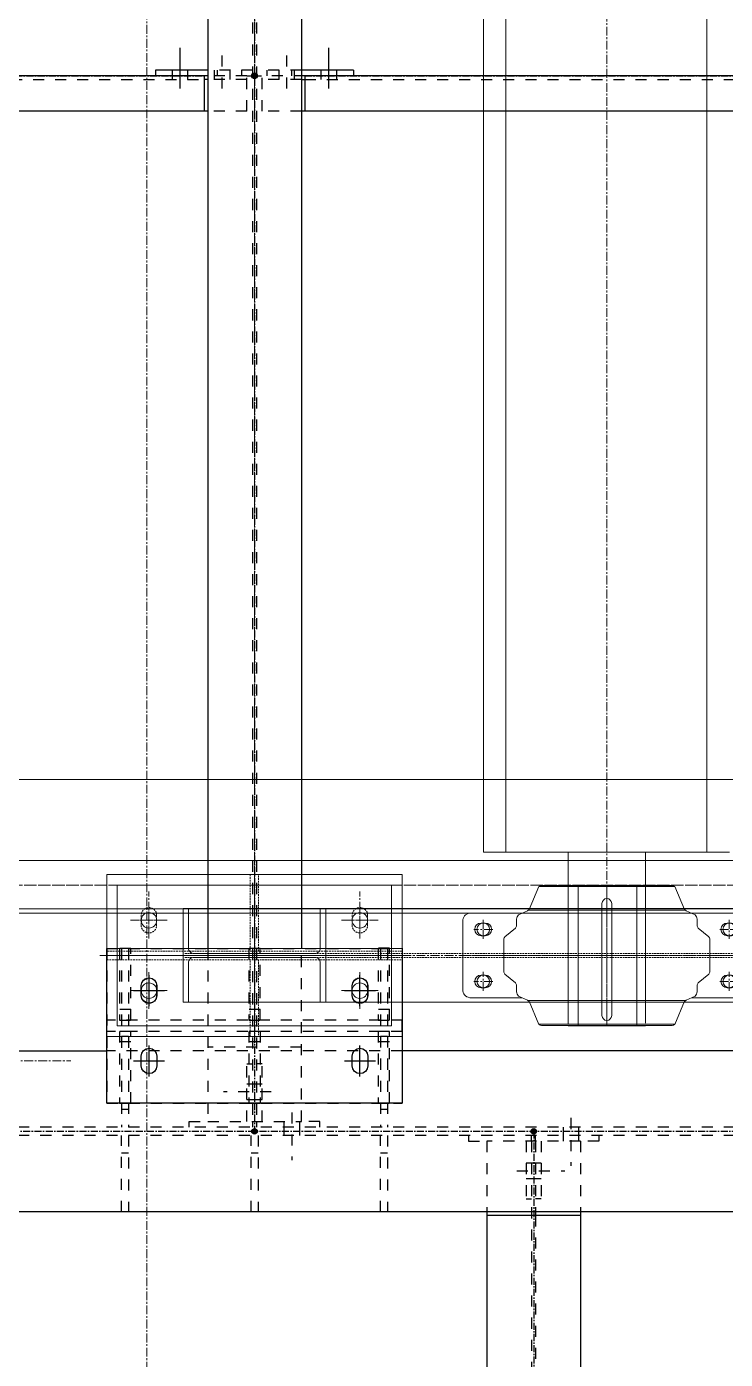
# Model space of a CAD drawing. Header units: inches. Extents: x 209270 to 234360, y -180214 to -150194.
# Drawn here: x 222891 to 223884, y -163488 to -161594 of the extents above; entities that cross this region are included whole.
import ezdxf

# ---------------------------------------------------------------- set-up
doc = ezdxf.new("R2010")
doc.units = ezdxf.units.IN
doc.header["$LTSCALE"] = 10
doc.header["$MEASUREMENT"] = 0
for name, pattern in [('CENTER', [2, 1.25, -0.25, 0.25, -0.25]), ('DXK_LINE_DOT2', [3.9198, 1.9599, -1.9599]), ('HIDDEN', [0.375, 0.25, -0.125])]:
    doc.linetypes.add(name, pattern=pattern)
doc.layers.get('0').update_dxf_attribs({"color": 1})
for name, color, linetype in [('_BLUE_0', 5, 'Continuous'), ('_BLUE_1', 5, 'Continuous'), ('_BLUE_2', 5, 'Continuous'), ('_BLUE_4', 5, 'Continuous')]:
    doc.layers.add(name, color=color, linetype=linetype)
for name, color, linetype, lineweight in [('adani logo', 1, 'Continuous', 15), ('All Bought', 1, 'Continuous', 9), ('Belt', 1, 'Continuous', 9), ('CEN', 1, 'CENTER', 9), ('DIM', 1, 'Continuous', 13), ('HIDDDEN', 1, 'HIDDEN', 9), ('HIDDEN', 1, 'HIDDEN', 9), ('MAIN OBJECT', 1, 'Continuous', 18), ('OBJECT', 1, 'Continuous', 18), ('STR25', 1, 'Continuous', 5)]:
    doc.layers.add(name, color=color, linetype=linetype, lineweight=lineweight)

# ---------------------------------------------------------------- blocks, each defined once
blk = doc.blocks.new('A$Ccd523e08')
at = {"layer": 'CEN'}
blk.add_line((-55.5, -1500, 4.7), (-2941.9, -1500, 4.7), dxfattribs=at)
blk = doc.blocks.new('A$C1f4f58bd')
at = {"layer": 'CEN'}
blk.add_lwpolyline([(1100, 2200), (5000, 2200), (5000, -2700), (1100, -2700)], close=True, dxfattribs=at)
blk = doc.blocks.new('A$C439c46b0')
at = {"layer": 'CEN'}
for p, q in [((0, 124.8), (0, -124.8)), ((-150, 30), (-150, 70)), ((150, 70), (150, 30)), ((-176.1, 50), (-123.9, 50)), ((123.9, 50), (176.1, 50)), ((-219.8, 0), (219.8, 0)), ((-150, -70), (-150, -30)), ((150, -30), (150, -70)), ((-123.9, -50), (-176.1, -50)), ((176.1, -50), (123.9, -50))]:
    blk.add_line(p, q, dxfattribs=at)
at = {"layer": 'MAIN OBJECT', "elevation": -528}
blk.add_lwpolyline([(-195, 100), (195, 100), (195, -100), (-195, -100)], close=True, dxfattribs=at)
at = {"layer": 'MAIN OBJECT'}
for centre in [(-150, 50, -1074.4), (150, 50, -1074.4), (-150, -50, -1074.4), (150, -50, -1074.4)]:
    blk.add_circle(centre, 11, dxfattribs=at)
blk = doc.blocks.new('A$C4ed3ba51')
at = {"layer": 'CEN'}
for p, q in [((0, 115), (0, -115)), ((-150, 23.9), (-150, 91.1)), ((150, 23.9), (150, 91.1)), ((-130, 50), (-170, 50)), ((130, 50), (170, 50)), ((-210, 0), (210, 0)), ((-150, -23.9), (-150, -76.1)), ((150, -23.9), (150, -76.1)), ((-130, -50), (-170, -50)), ((130, -50), (170, -50))]:
    blk.add_line(p, q, dxfattribs=at)
at = {"layer": 'HIDDDEN'}
for points in [[(6, 6), (6, 115), (-6, 115), (-6, 6)], [(6, -6), (6, -115), (-6, -115), (-6, -6)]]:
    blk.add_lwpolyline(points, dxfattribs=at)
blk.add_lwpolyline([(-210, -6), (210, -6), (210, 6), (-210, 6)], close=True, dxfattribs=at)
at = {"layer": 'HIDDEN', "elevation": -528}
for points in [[(-139, 57, 1), (-161, 57), (-161, 43, 1), (-139, 43)], [(139, 57, -1), (161, 57), (161, 43, -1), (139, 43)], [(-139, -57, -1), (-161, -57), (-161, -43, -1), (-139, -43)], [(139, -57, 1), (161, -57), (161, -43, 1), (139, -43)]]:
    blk.add_lwpolyline(points, format="xyb", close=True, dxfattribs=at)
at = {"layer": 'MAIN OBJECT'}
blk.add_lwpolyline([(-101.5, 66.5), (-93.7, 66.5), (-93.7, 10.4, 0.414214), (-86.1, 2.8), (86.1, 2.8, 0.414214), (93.7, 10.4), (93.7, 66.5), (101.5, 66.5), (101.5, -66.5), (93.7, -66.5), (93.7, -66.5), (93.7, -10.4, 0.414214), (86.1, -2.8), (-86.1, -2.8, 0.414214), (-93.7, -10.4), (-93.7, -66.5), (-93.7, -66.5), (-101.5, -66.5)], format="xyb", close=True, dxfattribs=at)
at = {"layer": 'STR25', "elevation": -528}
blk.add_lwpolyline([(-210, 115), (210, 115), (210, -115), (-210, -115)], close=True, dxfattribs=at)
at = {"layer": 'adani logo'}
blk.add_blockref('A$C439c46b0', (0, 0), dxfattribs=at)
blk = doc.blocks.new('A$Cee1ce5ad')
at = {"layer": 'All Bought'}
for p, q in [((-110.6, 65.2), (-96.5, 98)), ((-96.6, 97.8), (96.6, 97.8)), ((-92.9, 99.5), (92.9, 99.5)), ((110.6, 65.2), (96.5, 98)), ((-6.9, 85.4), (-6.9, -73.9)), ((6.9, 85.4), (6.9, -73.9)), ((-195, 60), (-120.6, 60)), ((-125.4, 57.7), (-113, 63.5)), ((-111.9, 64.2), (111.9, 64.2)), ((125.4, 57.7), (113, 63.5)), ((120.6, 60), (195, 60)), ((-205, 48.3), (-205, -48.3)), ((-144.9, 26.5), (-130.1, 38.9)), ((-128.3, 51.5), (-128.3, 42.7)), ((128.3, 51.5), (128.3, 42.7)), ((144.9, 26.5), (130.1, 38.9)), ((205, 48.3), (205, -48.3)), ((-146.7, 22.7), (-146.7, -22.7)), ((146.7, 22.7), (146.7, -22.7)), ((-144.9, -26.5), (-130.1, -38.9)), ((144.9, -26.5), (130.1, -38.9)), ((-128.3, -51.5), (-128.3, -42.7)), ((128.3, -51.5), (128.3, -42.7)), ((-195, -60), (-120.6, -60)), ((-125.4, -57.7), (-113, -63.5)), ((-111.9, -64.2), (111.9, -64.2)), ((-110.6, -65.2), (-96.5, -98)), ((110.6, -65.2), (96.5, -98)), ((125.4, -57.7), (113, -63.5)), ((120.6, -60), (195, -60)), ((-96.6, -97.8), (96.6, -97.8)), ((-92.9, -99.5), (92.9, -99.5))]:
    blk.add_line(p, q, dxfattribs=at)
at = {"layer": 'All Bought', "ltscale": 50}
for p, q in [((-42.5, 99.5), (-42.5, -99.5)), ((40.8, 99.5), (40.8, -99.5))]:
    blk.add_line(p, q, dxfattribs=at)
at = {"layer": 'All Bought'}
for points in [[(-171.2, 28, 1), (-171.2, 46), (-177.2, 46, 1), (-177.2, 28)], [(178.8, 28, 1), (178.8, 46), (172.8, 46, 1), (172.8, 28)], [(-171.2, -46, 1), (-171.2, -28), (-177.2, -28, 1), (-177.2, -46)], [(178.8, -46, 1), (178.8, -28), (172.8, -28, 1), (172.8, -46)]]:
    blk.add_lwpolyline(points, format="xyb", close=True, dxfattribs=at)
for centre, radius, start, end in [((-92.9, 94.5), 5, 90, 135), ((92.9, 94.5), 5, 45, 90), ((0, 85.4), 6.9, 0, 180), ((-193.5, 48.6), 11.5, 97.6625, 181.1349), ((-120.5, 51.7), 7.85, 129.2243, 180.8268), ((-116.5, 71.1), 8.33, 295, 315), ((116.5, 71.1), 8.33, 225, 245), ((120.5, 51.7), 7.85, 359.1732, 50.7757), ((193.5, 48.6), 11.5, 358.8651, 82.3375), ((-133.3, 42.7), 5, 310, 0), ((133.3, 42.7), 5, 180, 230), ((-141.7, 22.7), 5, 130, 180), ((141.7, 22.7), 5, 0, 50), ((-141.7, -22.7), 5, 180, 230), ((141.7, -22.7), 5, 310, 0), ((-193.5, -48.6), 11.5, 178.8651, 262.3375), ((-133.3, -42.7), 5, 0, 50), ((-120.5, -51.7), 7.85, 179.1732, 230.7757), ((120.5, -51.7), 7.85, 309.2243, 0.8268), ((133.3, -42.7), 5, 130, 180), ((193.5, -48.6), 11.5, 277.6625, 1.1349), ((-116.5, -71.1), 8.33, 45, 65), ((0, -73.9), 6.9, 180, 0), ((116.5, -71.1), 8.33, 115, 135), ((-92.9, -94.5), 5, 225, 270), ((92.9, -94.5), 5, 270, 315)]:
    blk.add_arc(centre, radius, start, end, dxfattribs=at)
at = {"layer": 'CEN'}
for p, q in [((0, 99.5), (0, -99.5)), ((-174.2, 50.5), (-174.2, 23.5)), ((175.8, 50.5), (175.8, 23.5)), ((-160.7, 37), (-187.7, 37)), ((162.3, 37), (189.3, 37)), ((-205, 0), (205, 0)), ((-160.7, -37), (-187.7, -37)), ((-174.2, -50.5), (-174.2, -23.5)), ((162.3, -37), (189.3, -37)), ((175.8, -50.5), (175.8, -23.5))]:
    blk.add_line(p, q, dxfattribs=at)
blk = doc.blocks.new('RTR')
at = {"layer": 'All Bought'}
for p, q in [((-83582.6, -1561763), (-83582.6, -1564163)), ((-83550.6, -1561763), (-83550.6, -1564163)), ((-83264.6, -1561763), (-83264.6, -1564163)), ((-83582.6, -1564163), (-83232.6, -1564163)), ((-83462, -1564406.5, 702228385.8), (-83462, -1564163)), ((-83352, -1564406.4, 702228385.8), (-83352, -1564162.9)), ((-83462, -1564410, 7412901051.7), (-83352, -1564410, 7412901051.7))]:
    blk.add_line(p, q, dxfattribs=at)
at = {"layer": 'CEN'}
for p, q in [((-83407, -1561510.1), (-83407, -1564406.4)), ((-83908.2, -1564415.8), (-83908.2, -1561663.2)), ((-83569.3, -1564273, 3956186986.7), (-83596.3, -1564273, 3956186986.7)), ((-83582.8, -1564286.5, 3956186986.7), (-83582.8, -1564259.5, 3956186986.7)), ((-83219.3, -1564273, 3956186986.7), (-83246.3, -1564273, 3956186986.7)), ((-82885.2, -1564310, 4202462826.4), (-84008.2, -1564310, 10666859653.8)), ((-83462, -1564310, 7412901051.7), (-83352, -1564310, 7412901051.7)), ((-83582.8, -1564360.5, 3956186986.7), (-83582.8, -1564333.5, 3956186986.7)), ((-83569.3, -1564347, 3956186986.7), (-83596.3, -1564347, 3956186986.7)), ((-83219.3, -1564347, 3956186986.7), (-83246.3, -1564347, 3956186986.7))]:
    blk.add_line(p, q, dxfattribs=at)
at = {"layer": 'HIDDDEN'}
for p, q in [((-82808.2, -1564307, 10666859653.8), (-84008.2, -1564307, 10666859653.8)), ((-82808.2, -1564313, 10666859653.8), (-84008.2, -1564313, 10666859653.8))]:
    blk.add_line(p, q, dxfattribs=at)
at = {"layer": 'MAIN OBJECT'}
for centre in [(-83582.8, -1564273, 3956186986.7), (-83232.8, -1564273, 3956186986.7), (-83582.8, -1564347, 3956186986.7), (-83232.8, -1564347, 3956186986.7)]:
    blk.add_circle(centre, 9, dxfattribs=at)
at = {"layer": 'OBJECT'}
for p, q in [((-82808.2, -1564243.5, 10666859653.8), (-84008.2, -1564243.5, 10666859653.8)), ((-82808.2, -1564376.5, 10666859653.8), (-84008.2, -1564376.5, 10666859653.8))]:
    blk.add_line(p, q, dxfattribs=at)
at = {"rotation": 359.9999103000868}
blk.add_blockref('A$C4ed3ba51', (-83908.2, -1564310, 8882565593.7), dxfattribs=at)
at = {"layer": 'MAIN OBJECT', "rotation": 179.9999551500434}
blk.add_blockref('A$Cee1ce5ad', (-83407, -1564310, 7412901051.7), dxfattribs=at)
blk = doc.blocks.new('MECH_DRAWING')
at = {"layer": 'Belt'}
blk.add_line((232519.4, -162663.7, 0), (219599.9, -162663.7, 0), dxfattribs=at)
at = {"layer": 'CEN'}
for p, q in [((220972.4, -162813.7), (228896, -162813.7)), ((232519.7, -162813.7), (221148.1, -162813.7))]:
    blk.add_line(p, q, dxfattribs=at)
at = {"layer": 'HIDDEN'}
for p, q in [((220972.4, -162847.6, 8793052905.5), (228896, -162847.6, 8793052905.5)), ((232519.8, -162847.6, 7050750846.7), (221148.1, -162847.6, 7050750846.7))]:
    blk.add_line(p, q, dxfattribs=at)
at = {"layer": 'MAIN OBJECT'}
for p, q in [((220972.4, -162778.7), (228896, -162778.7)), ((232519.6, -162778.7), (221148.1, -162778.7)), ((220972.4, -162853.7), (228896, -162853.7)), ((232519.8, -162853.7), (221148.1, -162853.7))]:
    blk.add_line(p, q, dxfattribs=at)
at = {"layer": 'DIM'}
blk.add_blockref('A$C1f4f58bd', (221961.9, -161563.7, -450449365.8), dxfattribs=at)
at = {"layer": 'DIM', "xscale": -1}
blk.add_blockref('A$Ccd523e08', (220011.9, -161563.7, 0.8), dxfattribs=at)
at = {"layer": 'MAIN OBJECT'}
blk.add_blockref('RTR', (307122.9, 1401396.3, -8882565064.9), dxfattribs=at)
blk = doc.blocks.new('Part-116860372-116563 - 114867')
at = {"layer": '_BLUE_1', "linetype": 'DXK_LINE_DOT2'}
for p, q in [((17591.8, 15518.4), (17066.8, 15518.3)), ((17066.8, 15498.3), (17066.8, 15518.3)), ((17591.8, 15498.4), (17591.8, 15518.4)), ((17591.8, 15498.4), (17066.8, 15498.3))]:
    blk.add_line(p, q, dxfattribs=at)
blk = doc.blocks.new('Part-116860372-116571 - 114867')
at = {"layer": '_BLUE_1', "linetype": 'DXK_LINE_DOT2'}
for p, q in [((17569.3, 15498.4), (17549.3, 15498.4)), ((17549.3, 15498.4), (17549.3, 15370.8)), ((17569.3, 15370.8), (17569.3, 15498.4)), ((17569.3, 15479.6), (17549.3, 15479.6)), ((17549.3, 15370.8), (17569.3, 15370.8))]:
    blk.add_line(p, q, dxfattribs=at)
blk = doc.blocks.new('Part-116860372-116603 - 114867')
at = {"layer": '_BLUE_1', "linetype": 'DXK_LINE_DOT2'}
for p, q in [((17553.1, 15645.9), (17553.1, 15328.3)), ((17553.1, 15645.9), (17565.6, 15645.9)), ((17553.1, 15645.8), (17565.6, 15645.8)), ((17565.6, 15645.9), (17565.6, 15328.3)), ((17565.6, 15489), (17553.1, 15489)), ((17565.6, 15359.5), (17553.1, 15359.5))]:
    blk.add_line(p, q, dxfattribs=at)
blk = doc.blocks.new('Part-116860372-114981 - 114867')
at = {"layer": '_BLUE_1', "linetype": 'DXK_LINE_DOT2'}
for p, q in [((17591.8, 15464), (17066.8, 15464)), ((20025.6, 15328.3), (9338.1, 15328.3)), ((20025.6, 15313.4), (9338.1, 15313.4)), ((20184.3, 15177.7), (14135.7, 15177.7))]:
    blk.add_line(p, q, dxfattribs=at)
at = {"layer": '_BLUE_2', "linetype": 'Continuous'}
for p, q in [((9338.1, 15464), (17066.8, 15464)), ((18316.8, 15464), (17591.8, 15464)), ((20044.3, 15177.7), (9338.1, 15177.7))]:
    blk.add_line(p, q, dxfattribs=at)
at = {"layer": '_BLUE_4', "linetype": 'CENTER'}
blk.add_line((9338.1, 15320.8), (20200.6, 15320.8), dxfattribs=at)
blk = doc.blocks.new('Bolt-116860372-115288 - 114867')
at = {"layer": '_BLUE_1', "linetype": 'DXK_LINE_DOT2'}
for p, q in [((17891.6, 15344.5), (17891.6, 15259.5)), ((17877.9, 15328.3), (17877.9, 15313.4)), ((17905.4, 15328.3), (17905.4, 15313.4)), ((17877.9, 15313.4), (17877.9, 15303.4)), ((17905.4, 15313.4), (17905.4, 15303.4))]:
    blk.add_line(p, q, dxfattribs=at)
blk = doc.blocks.new('Part-116860372-114988 - 114867')
at = {"layer": '_BLUE_4', "linetype": 'Continuous'}
blk.add_hatch(color=256, dxfattribs=at).paths.add_polyline_path([(17329.3, 15315.8, -1), (17329.3, 15325.8, -1)])
at = {"layer": '_BLUE_1', "linetype": 'DXK_LINE_DOT2'}
for p, q in [((17325.8, 19054.6), (17325.8, 15338.3)), ((17332.9, 19054.6), (17332.9, 15338.3)), ((17246.1, 15645.8), (17246.1, 15338.3)), ((17412.6, 15338.3), (17412.6, 15645.8)), ((17412.6, 15470.2), (17246.1, 15470.2)), ((17246.1, 15338.3), (17412.6, 15338.3))]:
    blk.add_line(p, q, dxfattribs=at)
at = {"layer": '_BLUE_2', "linetype": 'Continuous'}
for p, q in [((17246.1, 18745.8), (17246.1, 15645.8)), ((17412.6, 18745.8), (17412.6, 15645.8))]:
    blk.add_line(p, q, dxfattribs=at)
at = {"layer": '_BLUE_4', "linetype": 'CENTER'}
blk.add_line((17329.3, 19070.8), (17329.3, 15320.8), dxfattribs=at)
at = {"layer": '_BLUE_4', "linetype": 'Continuous'}
blk.add_circle((17329.3, 15320.8), 5, dxfattribs=at)
blk = doc.blocks.new('Part-116860372-114996 - 114867')
at = {"layer": '_BLUE_4', "linetype": 'Continuous'}
blk.add_hatch(color=256, dxfattribs=at).paths.add_polyline_path([(17825.6, 15315.8, -1), (17825.6, 15325.8, -1)])
at = {"layer": '_BLUE_1', "linetype": 'DXK_LINE_DOT2'}
for p, q in [((17742.3, 15303.4), (17742.3, 15177.7)), ((17908.8, 15303.4), (17742.3, 15303.4)), ((17822, 15303.4), (17822, 13817.3)), ((17829.1, 15303.4), (17829.1, 15177.7)), ((17908.8, 15303.4), (17908.8, 15177.7)), ((17829.1, 15171.5), (17829.1, 12695.8))]:
    blk.add_line(p, q, dxfattribs=at)
at = {"layer": '_BLUE_2', "linetype": 'Continuous'}
for p, q in [((17742.3, 15177.7), (17742.3, 12689.6)), ((17822, 15177.7), (17822, 15171.5)), ((17829.1, 15177.7), (17829.1, 15171.5)), ((17908.8, 15177.7), (17908.8, 12689.6)), ((17908.8, 15171.5), (17742.3, 15171.5))]:
    blk.add_line(p, q, dxfattribs=at)
at = {"layer": '_BLUE_4', "linetype": 'CENTER'}
blk.add_line((17825.6, 15320.8), (17825.6, 12570.8), dxfattribs=at)
at = {"layer": '_BLUE_4', "linetype": 'Continuous'}
blk.add_circle((17825.6, 15320.8), 5, dxfattribs=at)
blk = doc.blocks.new('Part-116860372-115034 - 114867')
at = {"layer": '_BLUE_4', "linetype": 'Continuous'}
for points in [[(16454.3, 17190.8, -1), (16454.3, 17200.8, -1)], [(17329.3, 17190.8, -1), (17329.3, 17200.8, -1)]]:
    blk.add_hatch(color=256, dxfattribs=at).paths.add_polyline_path(points)
at = {"layer": '_BLUE_1', "linetype": 'DXK_LINE_DOT2'}
for p, q in [((16467.9, 17133.3), (16467.9, 17195.8)), ((16543.8, 17195.8), (16467.9, 17195.8)), ((16537.6, 17189.6), (16467.9, 17189.6)), ((16543.8, 17189.6), (17239.8, 17189.6)), ((17315.8, 17195.8), (17239.8, 17195.8)), ((17315.8, 17189.6), (17246.1, 17189.6)), ((17315.8, 17133.3), (17315.8, 17195.8)), ((16537.6, 17133.3), (16467.9, 17133.3)), ((17315.8, 17133.3), (17246.1, 17133.3))]:
    blk.add_line(p, q, dxfattribs=at)
at = {"layer": '_BLUE_2', "linetype": 'Continuous'}
for p, q in [((16537.6, 17189.6), (16543.8, 17189.6)), ((17239.8, 17195.8), (16543.8, 17195.8)), ((16543.8, 17195.8), (16543.8, 17133.3)), ((17239.8, 17195.8), (17239.8, 17133.3)), ((17246.1, 17189.6), (17239.8, 17189.6)), ((17246.1, 17133.3), (16537.6, 17133.3))]:
    blk.add_line(p, q, dxfattribs=at)
at = {"layer": '_BLUE_4', "linetype": 'CENTER'}
for p, q in [((16454.3, 17195.8), (16467.9, 17195.8)), ((16543.8, 17195.8), (17239.8, 17195.8)), ((17315.8, 17195.8), (17329.3, 17195.8))]:
    blk.add_line(p, q, dxfattribs=at)
at = {"layer": '_BLUE_4', "linetype": 'Continuous'}
for centre in [(16454.3, 17195.8), (17329.3, 17195.8)]:
    blk.add_circle(centre, 5, dxfattribs=at)
blk = doc.blocks.new('Part-116860372-115035 - 114867')
at = {"layer": '_BLUE_4', "linetype": 'Continuous'}
for points in [[(17329.3, 17190.8, -1), (17329.3, 17200.8, -1)], [(18579.3, 17190.8, -1), (18579.3, 17200.8, -1)]]:
    blk.add_hatch(color=256, dxfattribs=at).paths.add_polyline_path(points)
at = {"layer": '_BLUE_1', "linetype": 'DXK_LINE_DOT2'}
for p, q in [((17342.9, 17133.3), (17342.9, 17195.8)), ((17418.8, 17195.8), (17342.9, 17195.8)), ((17412.6, 17189.6), (17342.9, 17189.6)), ((17418.8, 17189.6), (18489.8, 17189.6)), ((18565.8, 17195.8), (18489.8, 17195.8)), ((18565.8, 17189.6), (18496.1, 17189.6)), ((18565.8, 17133.3), (18565.8, 17195.8)), ((17412.6, 17133.3), (17342.9, 17133.3)), ((18565.8, 17133.3), (18496.1, 17133.3))]:
    blk.add_line(p, q, dxfattribs=at)
at = {"layer": '_BLUE_2', "linetype": 'Continuous'}
for p, q in [((17412.6, 17189.6), (17418.8, 17189.6)), ((18489.8, 17195.8), (17418.8, 17195.8)), ((17418.8, 17195.8), (17418.8, 17133.3)), ((18489.8, 17195.8), (18489.8, 17133.3)), ((18496.1, 17189.6), (18489.8, 17189.6)), ((18496.1, 17133.3), (17412.6, 17133.3))]:
    blk.add_line(p, q, dxfattribs=at)
at = {"layer": '_BLUE_4', "linetype": 'CENTER'}
for p, q in [((17329.3, 17195.8), (17342.9, 17195.8)), ((17418.8, 17195.8), (18489.8, 17195.8)), ((18565.8, 17195.8), (18579.3, 17195.8))]:
    blk.add_line(p, q, dxfattribs=at)
at = {"layer": '_BLUE_4', "linetype": 'Continuous'}
for centre in [(17329.3, 17195.8), (18579.3, 17195.8)]:
    blk.add_circle(centre, 5, dxfattribs=at)
blk = doc.blocks.new('Part-116860372-115207 - 114867')
at = {"layer": '_BLUE_1', "linetype": 'DXK_LINE_DOT2'}
for p, q in [((17709.5, 15313.4), (17709.5, 15303.4)), ((17709.5, 15303.4), (17742.3, 15303.4)), ((17812, 15303.4), (17812, 15200.9)), ((17822, 15303.4), (17822, 15313.4)), ((17812, 15200.9), (17822, 15200.9))]:
    blk.add_line(p, q, dxfattribs=at)
blk = doc.blocks.new('Part-116860372-115206 - 114867')
at = {"layer": '_BLUE_1', "linetype": 'DXK_LINE_DOT2'}
for p, q in [((17829.1, 15303.4), (17829.1, 15313.4)), ((17839.1, 15303.4), (17839.1, 15200.9)), ((17941.6, 15303.4), (17908.8, 15303.4)), ((17941.6, 15313.4), (17941.6, 15303.4)), ((17839.1, 15200.9), (17829.1, 15200.9))]:
    blk.add_line(p, q, dxfattribs=at)
blk = doc.blocks.new('Bolt-116860372-115208 - 114867')
at = {"layer": '_BLUE_1', "linetype": 'DXK_LINE_DOT2'}
for p, q in [((17795.8, 15250.9), (17880.8, 15250.9)), ((17812, 15264.6), (17822, 15264.6)), ((17822, 15264.6), (17829.1, 15264.6)), ((17829.1, 15264.6), (17839.1, 15264.6)), ((17812, 15237.1), (17822, 15237.1)), ((17822, 15237.1), (17829.1, 15237.1)), ((17829.1, 15237.1), (17839.1, 15237.1))]:
    blk.add_line(p, q, dxfattribs=at)
blk = doc.blocks.new('Part-116860372-116567 - 114867')
at = {"layer": '_BLUE_1', "linetype": 'DXK_LINE_DOT2'}
for p, q in [((17109.3, 15498.3), (17089.3, 15498.3)), ((17089.3, 15498.3), (17089.3, 15370.8)), ((17109.3, 15370.8), (17109.3, 15498.3)), ((17109.3, 15479.6), (17089.3, 15479.6)), ((17089.3, 15370.8), (17109.3, 15370.8))]:
    blk.add_line(p, q, dxfattribs=at)
blk = doc.blocks.new('Part-116860372-116569 - 114867')
at = {"layer": '_BLUE_1', "linetype": 'DXK_LINE_DOT2'}
for p, q in [((17339.3, 15498.3), (17319.3, 15498.3)), ((17319.3, 15498.3), (17319.3, 15370.8)), ((17339.3, 15498.3), (17339.3, 15370.8)), ((17339.3, 15479.6), (17319.3, 15479.6))]:
    blk.add_line(p, q, dxfattribs=at)
at = {"layer": '_BLUE_2', "linetype": 'Continuous'}
for p, q in [((17319.3, 15370.8), (17319.3, 15370.8)), ((17319.3, 15370.8), (17339.3, 15370.8)), ((17339.3, 15370.8), (17339.3, 15370.8))]:
    blk.add_line(p, q, dxfattribs=at)
blk = doc.blocks.new('Part-116860372-115268 - 114867')
at = {"layer": '_BLUE_1', "linetype": 'DXK_LINE_DOT2'}
for p, q in [((17315.8, 15338.3), (17315.8, 15440.8)), ((17315.8, 15440.8), (17325.8, 15440.8)), ((17213.3, 15328.3), (17213.3, 15338.3)), ((17213.3, 15338.3), (17246.1, 15338.3)), ((17325.8, 15338.3), (17325.8, 15328.3))]:
    blk.add_line(p, q, dxfattribs=at)
blk = doc.blocks.new('Part-116860372-115269 - 114867')
at = {"layer": '_BLUE_1', "linetype": 'DXK_LINE_DOT2'}
for p, q in [((17342.9, 15440.8), (17332.9, 15440.8)), ((17342.9, 15338.3), (17342.9, 15440.8)), ((17332.9, 15338.3), (17332.9, 15328.3)), ((17445.4, 15338.3), (17412.6, 15338.3)), ((17445.4, 15328.3), (17445.4, 15338.3))]:
    blk.add_line(p, q, dxfattribs=at)
blk = doc.blocks.new('Bolt-116860372-115270 - 114867')
at = {"layer": '_BLUE_1', "linetype": 'DXK_LINE_DOT2'}
for p, q in [((17359.1, 15390.8), (17274.1, 15390.8)), ((17325.8, 15404.5), (17315.8, 15404.5)), ((17332.9, 15404.5), (17325.8, 15404.5)), ((17342.9, 15404.5), (17332.9, 15404.5)), ((17325.8, 15377), (17315.8, 15377)), ((17332.9, 15377), (17325.8, 15377)), ((17342.9, 15377), (17332.9, 15377))]:
    blk.add_line(p, q, dxfattribs=at)
blk = doc.blocks.new('Part-116860372-116566 - 114867')
at = {"layer": '_BLUE_1', "linetype": 'DXK_LINE_DOT2'}
for p, q in [((17066.8, 15645.8), (17591.8, 15645.9)), ((17066.8, 15645.8), (17066.8, 15370.8)), ((17591.8, 15645.9), (17591.8, 15370.9)), ((17066.8, 15370.8), (17591.8, 15370.9))]:
    blk.add_line(p, q, dxfattribs=at)
blk = doc.blocks.new('Part-116860372-116564 - 114867')
at = {"layer": '_BLUE_2', "linetype": 'Continuous'}
for p, q in [((17066.8, 15645.8), (17591.8, 15645.9)), ((17066.8, 15370.8), (17066.8, 15645.8)), ((17591.8, 15645.9), (17591.8, 15370.9)), ((17591.8, 15370.9), (17066.8, 15370.8))]:
    blk.add_line(p, q, dxfattribs=at)
blk = doc.blocks.new('Part-116860372-116606 - 114867')
at = {"layer": '_BLUE_1', "linetype": 'DXK_LINE_DOT2'}
for p, q in [((17093.1, 15645.8), (17093.1, 15328.3)), ((17105.6, 15645.8), (17093.1, 15645.8)), ((17105.6, 15645.8), (17105.6, 15328.3)), ((17105.6, 15489), (17093.1, 15489)), ((17105.6, 15359.5), (17093.1, 15359.5))]:
    blk.add_line(p, q, dxfattribs=at)
blk = doc.blocks.new('Bolt-116860372-115441 - 114867')
at = {"layer": '_BLUE_1', "linetype": 'DXK_LINE_DOT2'}
for p, q in [((17395.4, 15354.5), (17395.4, 15269.5)), ((17381.6, 15338.3), (17381.6, 15328.3)), ((17381.6, 15328.3), (17381.6, 15313.4)), ((17409.1, 15338.3), (17409.1, 15328.3)), ((17409.1, 15328.3), (17409.1, 15313.4))]:
    blk.add_line(p, q, dxfattribs=at)
blk = doc.blocks.new('Part-116860372-115625 - 114867')
at = {"layer": '_BLUE_1', "linetype": 'DXK_LINE_DOT2'}
for p, q in [((17412.6, 17205.8), (17332.9, 17205.8)), ((17351.6, 17195.8), (17351.6, 17205.8)), ((17395.4, 17195.8), (17395.4, 17205.8))]:
    blk.add_line(p, q, dxfattribs=at)
at = {"layer": '_BLUE_2', "linetype": 'Continuous'}
for p, q in [((17505.4, 17205.8), (17412.6, 17205.8)), ((17418.8, 17195.8), (17412.6, 17195.8)), ((17505.4, 17205.8), (17505.4, 17195.8))]:
    blk.add_line(p, q, dxfattribs=at)
blk = doc.blocks.new('Bolt-116860372-115626 - 114867')
at = {"layer": '_BLUE_1', "linetype": 'DXK_LINE_DOT2'}
for p, q in [((17386.6, 17173.3), (17386.6, 17245.8)), ((17372.9, 17195.8), (17372.9, 17205.8)), ((17372.9, 17189.6), (17372.9, 17195.8)), ((17400.4, 17195.8), (17400.4, 17205.8)), ((17400.4, 17189.6), (17400.4, 17195.8))]:
    blk.add_line(p, q, dxfattribs=at)
at = {"layer": '_BLUE_2', "linetype": 'Continuous'}
for p, q in [((17461.6, 17173.3), (17461.6, 17245.8)), ((17447.9, 17195.8), (17447.9, 17205.8)), ((17447.9, 17189.6), (17447.9, 17195.8)), ((17475.4, 17195.8), (17475.4, 17205.8)), ((17475.4, 17189.6), (17475.4, 17195.8))]:
    blk.add_line(p, q, dxfattribs=at)
blk = doc.blocks.new('Part-116860372-115637 - 114867')
at = {"layer": '_BLUE_1', "linetype": 'DXK_LINE_DOT2'}
for p, q in [((17325.8, 17205.8), (17246.1, 17205.8)), ((17263.3, 17195.8), (17263.3, 17205.8)), ((17307, 17195.8), (17307, 17205.8))]:
    blk.add_line(p, q, dxfattribs=at)
at = {"layer": '_BLUE_2', "linetype": 'Continuous'}
for p, q in [((17246.1, 17205.8), (17153.3, 17205.8)), ((17153.3, 17205.8), (17153.3, 17195.8)), ((17246.1, 17195.8), (17239.8, 17195.8))]:
    blk.add_line(p, q, dxfattribs=at)
blk = doc.blocks.new('Bolt-116860372-115638 - 114867')
at = {"layer": '_BLUE_1', "linetype": 'DXK_LINE_DOT2'}
for p, q in [((17272, 17173.3), (17272, 17245.8)), ((17258.3, 17195.8), (17258.3, 17205.8)), ((17258.3, 17189.6), (17258.3, 17195.8)), ((17285.8, 17195.8), (17285.8, 17205.8)), ((17285.8, 17189.6), (17285.8, 17195.8))]:
    blk.add_line(p, q, dxfattribs=at)
at = {"layer": '_BLUE_2', "linetype": 'Continuous'}
for p, q in [((17197, 17173.3), (17197, 17245.8)), ((17183.3, 17195.8), (17183.3, 17205.8)), ((17183.3, 17189.6), (17183.3, 17195.8)), ((17210.8, 17195.8), (17210.8, 17205.8)), ((17210.8, 17189.6), (17210.8, 17195.8))]:
    blk.add_line(p, q, dxfattribs=at)
blk = doc.blocks.new('Part-116860372-116568 - 114867')
at = {"layer": '_BLUE_1', "linetype": 'DXK_LINE_DOT2'}
for p, q in [((17319.3, 15645.8), (17319.3, 15518.4)), ((17339.3, 15645.8), (17319.3, 15645.8)), ((17339.3, 15518.4), (17339.3, 15645.8)), ((17339.3, 15537.1), (17319.3, 15537.1)), ((17319.3, 15518.4), (17339.3, 15518.4))]:
    blk.add_line(p, q, dxfattribs=at)
blk = doc.blocks.new('Bolt-116860372-116572 - 114867')
at = {"layer": '_BLUE_2', "linetype": 'Continuous'}
for p, q in [((17128.1, 15579.6), (17129.1, 15584.8)), ((17128.1, 15562.1), (17128.1, 15579.6)), ((17129.1, 15584.8), (17132.1, 15589.3)), ((17132.1, 15589.3), (17136.6, 15592.3)), ((17136.6, 15592.3), (17141.8, 15593.3)), ((17141.8, 15543.3), (17141.8, 15598.3)), ((17141.8, 15593.3), (17141.8, 15593.3)), ((17141.8, 15593.3), (17147.1, 15592.3)), ((17147.1, 15592.3), (17151.6, 15589.3)), ((17151.6, 15589.3), (17154.5, 15584.8)), ((17154.5, 15584.8), (17155.6, 15579.6)), ((17155.6, 15579.6), (17155.6, 15562.1)), ((17503.1, 15579.5), (17504.1, 15584.8)), ((17503.1, 15562), (17503.1, 15579.5)), ((17504.1, 15584.8), (17507.1, 15589.3)), ((17507.1, 15589.3), (17511.6, 15592.2)), ((17511.6, 15592.2), (17516.8, 15593.3)), ((17516.8, 15543.3), (17516.8, 15598.3)), ((17516.8, 15593.3), (17516.8, 15593.3)), ((17516.8, 15593.3), (17522.1, 15592.2)), ((17522.1, 15592.2), (17526.6, 15589.3)), ((17526.6, 15589.3), (17529.5, 15584.8)), ((17529.5, 15584.8), (17530.6, 15579.5)), ((17530.6, 15579.5), (17530.6, 15562)), ((17114.3, 15570.8), (17169.3, 15570.8)), ((17129.1, 15556.8), (17128.1, 15562.1)), ((17132.1, 15552.4), (17129.1, 15556.8)), ((17154.5, 15556.8), (17151.6, 15552.3)), ((17155.6, 15562.1), (17154.5, 15556.8)), ((17489.3, 15570.8), (17544.3, 15570.8)), ((17504.1, 15556.8), (17503.1, 15562)), ((17507.1, 15552.3), (17504.1, 15556.8)), ((17529.5, 15556.8), (17526.6, 15552.3)), ((17530.6, 15562), (17529.5, 15556.8)), ((17136.6, 15549.4), (17132.1, 15552.4)), ((17141.8, 15548.3), (17136.6, 15549.4)), ((17147.1, 15549.4), (17141.8, 15548.3)), ((17141.8, 15548.3), (17141.8, 15548.3)), ((17151.6, 15552.3), (17147.1, 15549.4)), ((17511.6, 15549.3), (17507.1, 15552.3)), ((17516.8, 15548.3), (17511.6, 15549.3)), ((17522.1, 15549.3), (17516.8, 15548.3)), ((17516.8, 15548.3), (17516.8, 15548.3)), ((17526.6, 15552.3), (17522.1, 15549.3)), ((17129.1, 15459.8), (17132.1, 15464.3)), ((17132.1, 15464.3), (17136.6, 15467.3)), ((17136.6, 15467.3), (17141.8, 15468.3)), ((17141.8, 15418.3), (17141.8, 15473.3)), ((17141.8, 15468.3), (17141.8, 15468.3)), ((17141.8, 15468.3), (17147.1, 15467.3)), ((17147.1, 15467.3), (17151.5, 15464.3)), ((17151.5, 15464.3), (17154.5, 15459.8)), ((17504.1, 15459.8), (17507.1, 15464.3)), ((17507.1, 15464.3), (17511.6, 15467.2)), ((17511.6, 15467.2), (17516.8, 15468.3)), ((17516.8, 15418.3), (17516.8, 15473.3)), ((17516.8, 15468.3), (17516.8, 15468.3)), ((17516.8, 15468.3), (17522.1, 15467.2)), ((17522.1, 15467.2), (17526.5, 15464.3)), ((17526.5, 15464.3), (17529.5, 15459.8)), ((17114.3, 15445.8), (17169.3, 15445.8)), ((17128.1, 15454.6), (17129.1, 15459.8)), ((17128.1, 15437.1), (17128.1, 15454.6)), ((17129.1, 15431.8), (17128.1, 15437.1)), ((17154.5, 15459.8), (17155.6, 15454.6)), ((17155.6, 15437.1), (17154.5, 15431.8)), ((17155.6, 15454.6), (17155.6, 15437.1)), ((17489.3, 15445.8), (17544.3, 15445.8)), ((17503.1, 15454.5), (17504.1, 15459.8)), ((17503.1, 15437), (17503.1, 15454.5)), ((17504.1, 15431.8), (17503.1, 15437)), ((17529.5, 15459.8), (17530.6, 15454.5)), ((17530.6, 15437), (17529.5, 15431.8)), ((17530.6, 15454.5), (17530.6, 15437)), ((17132.1, 15427.4), (17129.1, 15431.8)), ((17136.6, 15424.4), (17132.1, 15427.4)), ((17141.8, 15423.3), (17136.6, 15424.4)), ((17147.1, 15424.4), (17141.8, 15423.3)), ((17141.8, 15423.3), (17141.8, 15423.3)), ((17151.5, 15427.3), (17147.1, 15424.4)), ((17154.5, 15431.8), (17151.5, 15427.3)), ((17507.1, 15427.3), (17504.1, 15431.8)), ((17511.6, 15424.3), (17507.1, 15427.3)), ((17516.8, 15423.3), (17511.6, 15424.3)), ((17522.1, 15424.3), (17516.8, 15423.3)), ((17516.8, 15423.3), (17516.8, 15423.3)), ((17526.5, 15427.3), (17522.1, 15424.3)), ((17529.5, 15431.8), (17526.5, 15427.3))]:
    blk.add_line(p, q, dxfattribs=at)
blk = doc.blocks.new('Part-116860372-116565 - 114867')
at = {"layer": '_BLUE_1', "linetype": 'DXK_LINE_DOT2'}
for p, q in [((17089.3, 15645.8), (17089.3, 15518.4)), ((17109.3, 15645.8), (17089.3, 15645.8)), ((17109.3, 15518.4), (17109.3, 15645.8)), ((17109.3, 15537.1), (17089.3, 15537.1)), ((17089.3, 15518.4), (17109.3, 15518.4))]:
    blk.add_line(p, q, dxfattribs=at)
blk = doc.blocks.new('Part-116860372-116605 - 114867')
at = {"layer": '_BLUE_1', "linetype": 'DXK_LINE_DOT2'}
for p, q in [((17323.1, 15177.7), (17323.1, 15313.4)), ((17335.6, 15313.4), (17335.6, 15177.7)), ((17335.6, 15282.1), (17323.1, 15282.1))]:
    blk.add_line(p, q, dxfattribs=at)
blk = doc.blocks.new('Part-116860372-116570 - 114867')
at = {"layer": '_BLUE_1', "linetype": 'DXK_LINE_DOT2'}
for p, q in [((17549.3, 15645.9), (17549.3, 15518.4)), ((17569.3, 15645.9), (17549.3, 15645.9)), ((17569.3, 15518.4), (17569.3, 15645.9)), ((17569.3, 15537.2), (17549.3, 15537.2)), ((17549.3, 15518.4), (17569.3, 15518.4))]:
    blk.add_line(p, q, dxfattribs=at)
blk = doc.blocks.new('Part-116860372-116604 - 114867')
at = {"layer": '_BLUE_1', "linetype": 'DXK_LINE_DOT2'}
for p, q in [((17553.1, 15177.7), (17553.1, 15313.4)), ((17565.6, 15313.4), (17565.6, 15177.7)), ((17565.6, 15282.1), (17553.1, 15282.1))]:
    blk.add_line(p, q, dxfattribs=at)
blk = doc.blocks.new('Part-116860372-116607 - 114867')
at = {"layer": '_BLUE_1', "linetype": 'DXK_LINE_DOT2'}
for p, q in [((17093.1, 15177.7), (17093.1, 15313.4)), ((17105.6, 15313.4), (17105.6, 15177.7)), ((17105.6, 15282.1), (17093.1, 15282.1))]:
    blk.add_line(p, q, dxfattribs=at)
blk = doc.blocks.new('STR_DRAWING')
at = {"layer": '_BLUE_0', "xscale": 0.8, "yscale": 0.8, "zscale": 0.8}
for name in ['Part-116860372-114988 - 114867', 'Bolt-116860372-115638 - 114867', 'Bolt-116860372-115626 - 114867', 'Part-116860372-115034 - 114867', 'Part-116860372-115637 - 114867', 'Part-116860372-115035 - 114867', 'Part-116860372-115625 - 114867', 'Part-116860372-116566 - 114867', 'Part-116860372-116564 - 114867', 'Part-116860372-116565 - 114867', 'Part-116860372-116606 - 114867', 'Part-116860372-116568 - 114867', 'Part-116860372-116570 - 114867', 'Part-116860372-116603 - 114867', 'Bolt-116860372-116572 - 114867', 'Part-116860372-116563 - 114867', 'Part-116860372-116567 - 114867', 'Part-116860372-116569 - 114867', 'Part-116860372-116571 - 114867', 'Part-116860372-114981 - 114867', 'Part-116860372-115268 - 114867', 'Part-116860372-115269 - 114867', 'Bolt-116860372-115270 - 114867', 'Bolt-116860372-115441 - 114867', 'Bolt-116860372-115288 - 114867', 'Part-116860372-114996 - 114867', 'Part-116860372-116607 - 114867', 'Part-116860372-116605 - 114867', 'Part-116860372-116604 - 114867', 'Part-116860372-115207 - 114867', 'Part-116860372-115206 - 114867', 'Bolt-116860372-115208 - 114867']:
    blk.add_blockref(name, (971.5, 4264.2), dxfattribs=at)

msp = doc.modelspace()

# ---------------------------------------------------------------- block references
msp.add_blockref('MECH_DRAWING', (0, 0))
at = {"xscale": 0.9999999999078191, "yscale": 1.0000000000951985}
msp.add_blockref('STR_DRAWING', (208379.9, -179684.5), dxfattribs=at)

doc.saveas('drawing.dxf')
